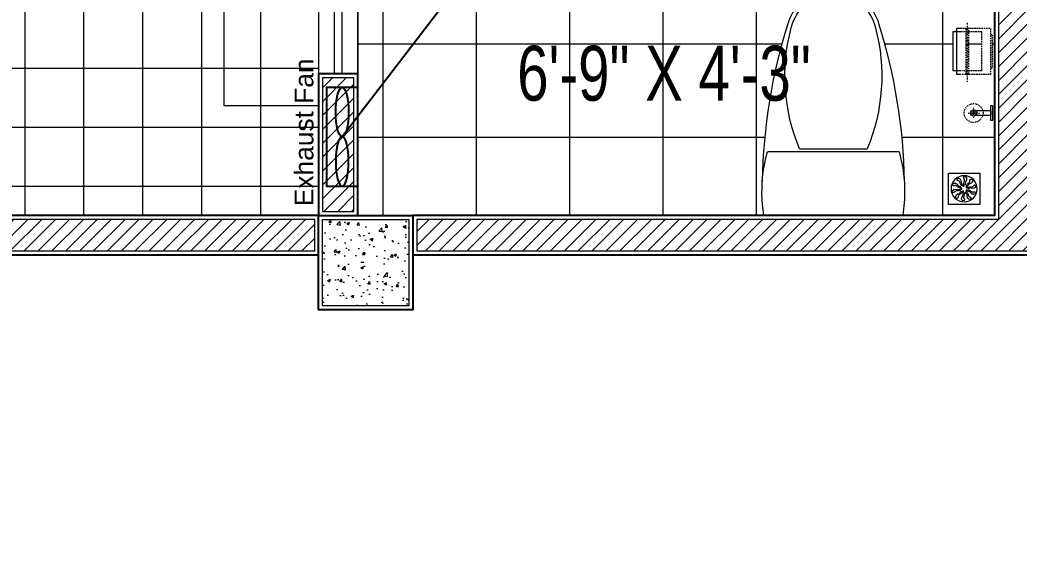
# Model space of a CAD drawing. Header units: inches. Extents: x 112 to 4169, y -2569 to 841.
# Drawn here: x 192.1 to 319.4, y 347.9 to 416.2 of the extents above; entities that cross this region are included whole.
import ezdxf

# ---------------------------------------------------------------- set-up
doc = ezdxf.new("R2010")
doc.units = ezdxf.units.IN
doc.header["$MEASUREMENT"] = 0
for name, pattern in [('CENTER', [2, 1.25, -0.25, 0.25, -0.25]), ('DASH', [0.35, 0.25, -0.1]), ('DASHED', [0.75, 0.5, -0.25])]:
    doc.linetypes.add(name, pattern=pattern)
for name, color, linetype in [('Cables', 7, 'Continuous'), ('Exhaust Fans', 7, 'Continuous'), ('wall 05', 253, 'Continuous')]:
    doc.layers.add(name, color=color, linetype=linetype)
for name, color, linetype, lineweight in [('COLUMN', 1, 'Continuous', 25), ('FLOOR TILE', 40, 'Continuous', 15), ('Glass', 5, 'Continuous', 9), ('HACTH', 8, 'Continuous', 9), ('I-WC----EXST', 7, 'Continuous', 15), ('I-WC----N', 7, 'Continuous', 15), ('Plaster Line', 254, 'Continuous', 15), ('Stair', 86, 'Continuous', 18), ('Text', 252, 'Continuous', 15), ('WINDOW', 140, 'Continuous', 9)]:
    doc.layers.add(name, color=color, linetype=linetype, lineweight=lineweight)
doc.styles.get("Standard").update_dxf_attribs({"font": 'arial.ttf'})
doc.styles.add('Swiss721', font='swisscl.ttf')

# ---------------------------------------------------------------- blocks, each defined once
blk = doc.blocks.new('C 12X12')
at = {"layer": 'HACTH'}
h = blk.add_hatch(dxfattribs=at)
h.set_pattern_fill('AR-CONC', color=256, scale=0.5, style=0)
h.set_pattern_definition([(50, (0, 0), (3.586300913003767, -0.3137606749129755), [0.375, -4.125]), (355, (0, 0), (-0.693756668065, 3.760960668500059), [0.3, -3.3]), (100.4514, (0.2988584, -0.0261467), (2.892546908570108, 3.447197710304768), [0.31870095, -3.50571056]), (46.18420000000001, (0, 1), (5.336205243128222, -0.8275950716450904), [0.5625, -6.1875]), (96.6356, (0.444683725, 0.931033465), (4.673313527743517, 4.870589354502209), [0.47805144, -5.258565]), (351.1842, (0, 1), (4.673309725668136, 4.870593004626623), [0.45, -4.95]), (21, (0.5, 0.75), (2.984535260592308, -2.013094453326694), [0.375, -4.125]), (326.0000000000001, (0.5, 0.75), (1.216576659607909, 3.625750225234265), [0.3, -3.3]), (71.4514, (0.748711165, 0.58224197), (4.20111314290745, 1.612652483549762), [0.31870095, -3.50571056]), (37.50000000000001, (0, 0), (0.06079927658645334, 1.664469269156557), [0, -3.26, 0, -3.35, 0, -3.3125]), (7.499999999999999, (0, 0), (1.315347687210743, 1.972058559411801), [0, -1.91, 0, -3.185, 0, -1.2625]), (327.5, (-1.115, 0), (2.669112180862045, -0.112774358671899), [0, -1.25, 0, -3.9, 0, -5.175]), (317.5, (-1.615, 0), (2.915930846711931, 0.5005249116615882), [0, -1.625, 0, -2.59, 0, -3.675])])
h.paths.add_polyline_path([(88278.99999999999, -6819.5), (88278.99999999999, -6808.5), (88267.99999999999, -6808.5), (88267.99999999999, -6819.5)])
at = {"layer": 'COLUMN'}
blk.add_lwpolyline([(88267.49999999999, -6808), (88279.49999999999, -6808), (88279.49999999999, -6820), (88267.49999999999, -6820)], close=True, dxfattribs=at)
at = {"layer": 'Plaster Line'}
blk.add_lwpolyline([(88267.99999999999, -6808.5), (88278.99999999999, -6808.5), (88278.99999999999, -6819.5), (88267.99999999999, -6819.5)], close=True, dxfattribs=at)
blk = doc.blocks.new('$plan$00000388')
for p, q in [((-202.5, -209.53125), (-202.5, 209.53125)), ((0, -220.78125), (0, 220.78125)), ((-211.7636099999945, 107.6506163835293), (-211.7636099999945, -107.650638883526))]:
    blk.add_line(p, q)
blk.add_lwpolyline([(-202.5, -209.53125), (-151.5815775000083, -220.9312575000222), (-102.226364999995, -226.3893074999796), (-50.1765075000003, -226.3893074999796), (0, -220.78125)])
for centre, radius, start, end in [((-70.5022373952088, -1596.893304158002), 1822.905267548176, 91.22236801674002, 107.2477400729669), ((-76.1718824999989, -236.25), 463.3354349999999, 97.73994600013404, 105.8219820007596), ((-76.1718824999989, -236.25), 463.3354349999999, 80.5376780005947, 97.73994600013404), ((-562.4982811024092, -12.18639293918386), 163.5812782416205, 107.2477400729669, 159.5476091935635), ((-555.5449209055951, -23.26485846063588), 162.7261878014058, 104.7785650586873, 136.8542646016355), ((-443.44170022248, -448.2021481943084), 602.2018211347165, 67.37374387764919, 104.7785650586873), ((-580.3665348804789, -1.12500274553895e-05), 128.7061108459815, 136.8542646016355, 223.1457353983645), ((-595.1750179040682, 0), 128.7061108459815, 159.5476091935635, 200.4523908064364), ((-562.4982811024092, 12.18639293918386), 163.5812782416205, 200.4523908064364, 252.7522599270331), ((-555.5449209055951, 23.26483596063918), 162.7261878014058, 223.1457353983645, 255.2214349413127), ((-443.44170022248, 448.2021256943117), 602.2018211347165, 255.2214349413127, 292.6262561223508), ((-70.5022373952088, 1596.893304158002), 1822.905267548176, 252.7522599270331, 268.77763198326)]:
    blk.add_arc(centre, radius, start, end)
blk = doc.blocks.new('h')
at = {"layer": 'I-WC----N', "color": 252, "linetype": 'CENTER', "ltscale": 0.2}
for p, q in [((544280.5394874534, -25819.8480072173), (544314.2055749901, -25819.8480072173)), ((544297.3725312217, -25836.7882816003), (544297.3725312217, -25800.90632244026))]:
    blk.add_line(p, q, dxfattribs=at)
at = {"layer": 'I-WC----N'}
blk.add_lwpolyline([(544273.0331409274, -25759.8480072173), (544321.0331409274, -25759.8480072173), (544321.0331409274, -25764.8480072173), (544273.0331409274, -25764.8480072173)], close=True, dxfattribs=at)
blk.add_lwpolyline([(544289.0331409274, -25813.8480072173), (544289.0331409274, -25764.8480072173), (544305.0331409274, -25764.8480072173), (544305.0331409274, -25813.8480072173)], dxfattribs=at)
at = {"layer": 'I-WC----N', "linetype": 'DASH', "ltscale": 5}
blk.add_circle((544297.3725312217, -25819.8480072173), 30, dxfattribs=at)
at = {"layer": 'I-WC----N'}
for centre, radius in [((544297.0331409274, -25819.8480072173), 10), ((544297.3725312217, -25819.8480072173), 5)]:
    blk.add_circle(centre, radius, dxfattribs=at)
blk = doc.blocks.new('typical king$0$5767 PAPER HOLDER')
at = {"color": 0, "linetype": 'CENTER', "lineweight": -2, "ltscale": 0.5}
blk.add_line((80, 97.5), (80, -92.5), dxfattribs=at)
at = {"color": 0, "linetype": 'DASHED', "lineweight": -2, "ltscale": 10, "flags": 128}
for points in [[(96.99689220590517, 72.5), (5, 72.5), (5, -72.5), (99.99999999254942, -72.5)], [(5, 52.5), (0, 52.5), (0, -52.5), (5, -52.5)]]:
    blk.add_lwpolyline(points, dxfattribs=at)
at = {"color": 0, "linetype": 'DASHED', "lineweight": -2, "ltscale": 10}
blk.add_lwpolyline([(75, -72.5), (85, -72.5), (85, 72.5), (75, 72.5)], close=True, dxfattribs=at)
at = {"color": 0, "linetype": 'ByBlock', "lineweight": -2, "flags": 128}
blk.add_lwpolyline([(99.99999999254942, -72.5), (115, -72.5), (115, 72.5), (99.99999998987187, 72.5)], dxfattribs=at)
at = {"color": 0, "linetype": 'DASHED', "lineweight": -2, "ltscale": 10}
blk.add_lwpolyline([(99.999999992433, -62.5), (35, -62.5), (35, 62.5), (96.99689220590517, 62.5)], dxfattribs=at)
at = {"color": 0, "linetype": 'ByBlock', "lineweight": -2}
blk.add_lwpolyline([(99.99999999138527, 62.5), (125, 62.5), (125, -62.5), (99.999999992433, -62.5)], dxfattribs=at)
blk = doc.blocks.new('floor drain 01')
at = {"color": 0}
blk.add_lwpolyline([(-10, -10), (90, -10), (90, 90), (-10, 90)], close=True, dxfattribs=at)
for points in [[(13.58954937255476, 67.51505117848865, 0.191053483995659), (14.79069440408784, 61.03305027249735, 0.1943362673357394), (21.89737514902663, 55.74993930227356, -0.2726064091756643), (28.50698137920699, 49.88544705393724, 1.04073225767722), (32.45272628399835, 51.02199114018003, 0.09134571656797691), (31.83705554960761, 52.57716721325414, 0.1607825822646609), (25.31024571598391, 58.64739925469621, -0.3236584951667658), (21.53147589240689, 66.62494710457395, 0.9107900233739347)], [(34.80643791207694, 77.78381738965982, 0.191053483995659), (31.96816011739429, 71.83375316375168, 0.1943362673357394), (34.61225089913933, 63.38242447105586, -0.2726064091756643), (36.51247260975651, 54.75292151322355, 1.04073225767722), (40.37269114558876, 53.35315432940843, 0.09134571656797691), (40.78871261903259, 54.97320037975442, 0.1607825822646609), (39.07640541647561, 63.72048382583307, -0.3236584951667658), (40.70840138709173, 72.39556078397436, 0.9107900233739347)], [(58.00709064648254, 73.6204495827551, 0.191053483995659), (52.21351567364763, 70.47504433599534, 0.1943362673357394), (49.38506368288654, 62.08361823129235, -0.2726064091756643), (45.8500807666278, 53.98528138783877, 1.04073225767722), (48.15030065688188, 50.58386642200639, 0.09134571656797691), (49.43910827529908, 51.6499799216399, 0.1607825822646609), (53.19534685611143, 59.73314980516443, -0.3236584951667658), (59.614741629528, 65.79217132847407, 0.9107900233739347)], [(2.460555314450176, 46.73647061924567, 0.191053483995659), (7.242326595514896, 42.19843706412939, 0.1943362673357394), (16.09708680634503, 42.10151264068554, -0.2726064091756643), (24.89143262842845, 41.24206781401881, 1.04073225767722), (27.41556345943536, 44.48080195893999, 0.09134571656797691), (26.00336581190641, 45.37708365335129, 0.1607825822646609), (17.15507286542561, 46.45164196996484, -0.3236584951667658), (9.40889888475067, 50.68450857987045, 0.9107900233739347)], [(5.670353207518929, 23.38478724771994, 0.191053483995659), (12.20627663533378, 22.5240956194466, 0.1943362673357394), (19.42689887357119, 27.65037957820459, -0.2726064091756643), (27.04684309240838, 32.12426088546636, 1.04073225767722), (27.185227664173, 36.2280987262202, 0.09134571656797691), (25.51591460611962, 36.12313689826988, 0.1607825822646609), (17.72588570996595, 31.79157673593727, -0.3236584951667658), (8.971082749965717, 30.6629509307968, 0.9107900233739347)], [(74.32964679240831, 56.61521275222185, 0.191053483995659), (67.79372336465167, 57.4759043805243, 0.1943362673357394), (60.57310112635605, 52.3496204217372, -0.2726064091756643), (52.95315690759162, 47.87573911450454, 1.04073225767722), (52.81477233575424, 43.7719012737216, 0.09134571656797691), (54.48408539386583, 43.87686310170102, 0.1607825822646609), (62.27411428996129, 48.20842326400452, -0.3236584951667658), (71.02891724996152, 49.337049069145, 0.9107900233739347)], [(77.53944468541886, 33.26352938075433, 0.191053483995659), (72.75767340433958, 37.80156293587061, 0.1943362673357394), (63.90291319350945, 37.89848735934356, -0.2726064091756643), (55.10856737142603, 38.75793218595209, 1.04073225767722), (52.58443654041912, 35.51919804106001, 0.09134571656797691), (53.99663418796263, 34.62291634664871, 0.1607825822646609), (62.84492713444342, 33.54835803006426, -0.3236584951667658), (70.59110111511836, 29.31549142012955, 0.9107900233739347)], [(21.99290935347381, 6.379550417215796, 0.191053483995659), (27.78648432630871, 9.524955663975561, 0.1943362673357394), (30.61493631706981, 17.91638176864944, -0.2726064091756643), (34.14991923332855, 26.01471861213213, 1.04073225767722), (31.84969934307446, 29.4161335779354, 0.09134571656797691), (30.56089172465727, 28.350020078331, 0.1607825822646609), (26.80465314384492, 20.26685019477736, -0.3236584951667658), (20.38525837042835, 14.20782867149683, 0.9107900233739347)], [(45.19356208798126, 2.216182610281976, 0.191053483995659), (48.03183988263481, 8.166246836219216, 0.1943362673357394), (45.38774910087523, 16.61757552888594, -0.2726064091756643), (43.48752739027259, 25.24707848674734, 1.04073225767722), (39.62730885444034, 26.64684567053337, 0.09134571656797691), (39.21128738098196, 25.02679962021648, 0.1607825822646609), (40.92359458353894, 16.27951617413783, -0.3236584951667658), (39.29159861293738, 7.604439215967432, 0.9107900233739347)], [(66.41045062744524, 12.48494882145314, 0.191053483995659), (65.20930559591216, 18.96694972744444, 0.1943362673357394), (58.10262485095882, 24.25006069769734, -0.2726064091756643), (51.49301862077846, 30.11455294600455, 1.04073225767722), (47.5472737159871, 28.97800885984907, 0.09134571656797691), (48.16294445040694, 27.42283278677496, 0.1607825822646609), (54.68975428400154, 21.35260074530379, -0.3236584951667658), (58.46852410759311, 13.37505289542605, 0.9107900233739347)]]:
    blk.add_lwpolyline(points, format="xyb", close=True, dxfattribs=at)
for centre, radius in [((40, 40), 41.66666666666667), ((31.9206651946879, 45.21610358142061), 1.829220414801966), ((32.54253894122667, 33.92796063714195), 1.829220414801966), ((42.46415754262125, 49.29576866497518), 1.829220414801966), ((43.47037040113355, 31.03116971137933), 1.829220414801966), ((49.60226792027242, 40.52899740517023), 1.829220414801966)]:
    blk.add_circle(centre, radius, dxfattribs=at)

msp = doc.modelspace()

# ---------------------------------------------------------------- hatches: boundary and pattern name
at = {"layer": 'FLOOR TILE'}
h = msp.add_hatch(dxfattribs=at)
h.set_pattern_fill('ANSI37', color=256, scale=95, angle=45, style=0)
h.set_pattern_definition([(90, (-140504.1913463468, -171144.9169840943), (-11.875, 2.664535259100376e-15), []), (180, (-140504.1913463468, -171144.9169840943), (-2.664535259100376e-15, -11.875), [])])
edge = h.paths.add_edge_path()
edge.add_line((235.1163187759861, 441.3634181502332), (235.1163187759861, 391.3634181502332))
edge.add_line((235.1163187759861, 391.3634181502332), (286.7850684878698, 391.3634181502332))
edge.add_ellipse((305.0663187845252, 394.4102934530295), major_axis=(-13.10510513414004, 13.10510513414004), ratio=0.999999999998578, start_angle=40.22029428962918, end_angle=54.46232199939851, ccw=False)
edge.add_ellipse((359.4920510015266, 394.1835076486516), major_axis=(51.55954709395021, 51.55954709395021), ratio=0.999999999997518, start_angle=117.75225992698489, end_angle=133.608191233568, ccw=False)
edge.add_ellipse((296.1037744937397, 413.8633494152512), major_axis=(4.626777249109558, 4.62677724910956), ratio=0.9999999999987466, start_angle=65.45239080634212, end_angle=117.75225992687041, ccw=False)
edge.add_ellipse((295.6163187757242, 415.1704188885399), major_axis=(-3.640358553779853, 3.640358553779853), ratio=1, start_angle=294.54760919361667, end_angle=335.45239080638333, ccw=False)
edge.add_ellipse((295.1288630577086, 413.8633494152512), major_axis=(-4.626777249109558, 4.626777249109557), ratio=0.9999999999987471, start_angle=242.2477400731296, end_angle=294.5476091936579, ccw=False)
edge.add_ellipse((231.7405865499217, 394.1835076486516), major_axis=(-51.55954709395026, 51.55954709395023), ratio=0.9999999999975177, start_angle=226.2223680168057, end_angle=242.2477400730151, ccw=False)
edge.add_line((304.6402039128928, 395.7390086173893), (304.6718910841204, 395.4524727541777))
edge.add_line((304.6718910841204, 395.4524727541777), (304.6718910841495, 393.3704784521308))
edge.add_line((304.6718910841495, 393.3704784521308), (304.4475687839489, 391.3634181502332))
edge.add_line((304.4475687839489, 391.3634181502332), (316.1163187759861, 391.3634181502332))
edge.add_line((316.1163187759861, 391.3634181502332), (316.1163187760152, 441.3634181502332))
edge.add_line((316.1163187760152, 441.3634181502332), (235.1163187759861, 441.3634181502332))
h.paths.add_polyline_path([(310.866318778198, 414.7626862163363), (311.266318778425, 414.7626862163363), (311.2663187783959, 415.1626862160686), (311.8663187784017, 415.1626862160977), (315.66631877612, 415.1626862160977), (315.66631877612, 414.3626862165167), (315.8663187760152, 414.3626862165167), (315.8663187760152, 410.162686218717), (315.66631877612, 410.1626862186879), (315.66631877612, 409.3626862191361), (311.9864430898209, 409.3626862191361), (311.2663187783959, 409.362686219107), (311.2663187783959, 409.7626862188974), (310.8663187786345, 409.7626862189265)], flags=16)
h.paths.add_polyline_path([(312.4663187777963, 415.1626862160686), (312.8663187775868, 415.1626862160977), (312.8663187775868, 414.7626862163072), (314.4663187767486, 414.7626862162781), (314.4663187767777, 409.7626862189557), (312.8663187776159, 409.7626862189265), (312.8663187776159, 409.3626862191361), (312.4663187777963, 409.3626862191652)], flags=0)
edge = h.paths.add_edge_path(flags=16)
edge.add_ellipse((313.4663187773016, 404.3983940855599), major_axis=(0.8485281369836075, 0.8485281369836075), ratio=0.9999999999899405, start_angle=331.13966242412374, end_angle=660.2054580142694, ccw=False)
edge.add_line((314.6190231235572, 404.7319696971447), (315.6663187761491, 404.7319696971447))
edge.add_line((315.6663187761491, 404.7319696971447), (315.66631877612, 405.3719696968094))
edge.add_line((315.66631877612, 405.3719696968094), (315.8663187760443, 405.3719696968094))
edge.add_line((315.8663187760443, 405.3719696968094), (315.8663187760443, 403.4519696977861))
edge.add_line((315.8663187760443, 403.4519696977861), (315.6663187761491, 403.4519696977861))
edge.add_line((315.6663187761491, 403.4519696977861), (315.6663187761491, 404.09196969748))
edge.add_line((315.6663187761491, 404.09196969748), (314.6265360383599, 404.0919696975091))
edge = h.paths.add_edge_path(flags=0)
edge.add_ellipse((313.4663187773016, 404.4119696973123), major_axis=(0.2828427123389687, 0.2828427123389686), ratio=0.9999999999114552, start_angle=405.00000000253664, end_angle=496.94493664643574, ccw=False)
edge.add_ellipse((313.4663187773016, 404.4119696973123), major_axis=(0.2828427123389687, 0.2828427123389686), ratio=0.9999999999114552, start_angle=313.0550633484911, end_angle=405.00000000253664, ccw=False)
edge.add_ellipse((313.4663187773016, 404.4119696973123), major_axis=(0.2828427123389687, 0.2828427123389686), ratio=0.9999999999114552, start_angle=225.0000000025366, end_angle=313.0550633484911, ccw=False)
edge.add_ellipse((313.4663187773016, 404.4119696973123), major_axis=(0.2828427123389687, 0.2828427123389686), ratio=0.9999999999114552, start_angle=496.94493664643574, end_angle=585.0000000025366, ccw=False)
edge = h.paths.add_edge_path(flags=0)
edge.add_ellipse((313.4663187773016, 404.3983940855599), major_axis=(0.1414213561640747, 0.1414213561640747), ratio=0.9999999999879592, start_angle=314.999999999655, end_angle=405.000000000345, ccw=False)
edge.add_ellipse((313.4663187773016, 404.3983940855599), major_axis=(0.1414213561640747, 0.1414213561640747), ratio=0.9999999999879592, start_angle=225.000000000345, end_angle=314.999999999655, ccw=False)
edge.add_ellipse((313.4663187773016, 404.3983940855599), major_axis=(0.1414213561640747, 0.1414213561640747), ratio=0.9999999999879592, start_angle=494.99999999965496, end_angle=585.000000000345, ccw=False)
edge.add_ellipse((313.4663187773016, 404.3983940855599), major_axis=(0.1414213561640747, 0.1414213561640747), ratio=0.9999999999879592, start_angle=405.000000000345, end_angle=494.99999999965496, ccw=False)
h.paths.add_polyline_path([(310.2546628490721, 396.756453562359), (314.2546628469476, 396.7564535623881), (314.2546628469476, 392.7564535615732), (310.254662849043, 392.7564535615732)], flags=16)
edge = h.paths.add_edge_path(flags=0)
edge.add_ellipse((312.2546628479953, 394.7564535619806), major_axis=(-1.178511301800546, 1.178511301800545), ratio=0.9999999999744738, start_angle=0, end_angle=360, ccw=False)
edge.add_ellipse((311.5168774427779, 395.9416971348749), major_axis=(-0.1135127853035709, 0.1135127853035709), ratio=0.9999999986298812, start_angle=-51.25906124359349, end_angle=118.0487200253223)
edge.add_ellipse((312.2546628479953, 394.7564535619806), major_axis=(-1.178511301800546, 1.178511301800545), ratio=0.9999999999744738, start_angle=0, end_angle=360, ccw=False)
edge.add_ellipse((312.3544506089869, 396.1489951358001), major_axis=(0.1135127852273905, 0.1135127852273905), ratio=0.9999999998176246, start_angle=2.740938811064371, end_angle=172.0487200734701)
edge.add_ellipse((312.2546628479953, 394.7564535619806), major_axis=(-1.178511301800546, 1.178511301800545), ratio=0.9999999999744738, start_angle=0, end_angle=360, ccw=False)
edge.add_ellipse((312.9924482532127, 393.5712099890573), major_axis=(0.1135127852459698, 0.1135127852459698), ratio=0.9999999996051847, start_angle=218.7409388046337, end_angle=388.0487200703164)
edge.add_ellipse((312.2546628479953, 394.7564535619806), major_axis=(-1.178511301800546, 1.178511301800545), ratio=0.9999999999744738, start_angle=0, end_angle=360, ccw=False)
edge.add_ellipse((312.1548750870037, 393.3639119881611), major_axis=(0.1135127852273905, 0.1135127852273905), ratio=0.9999999998176246, start_angle=182.7409388110644, end_angle=352.0487200734701)
edge = h.paths.add_edge_path(flags=0)
edge.add_ellipse((311.7360566452602, 395.4197101258962), major_axis=(-0.2462339063369774, 0.2462339063369774), ratio=0.9999999999870326, start_angle=74.0842732331518, end_angle=135.0789650347523)
edge.add_ellipse((311.7425820123511, 394.9895168980058), major_axis=(-0.05811630574581376, 0.05811630574581375), ratio=0.9999999985080259, start_angle=134.6444246622179, end_angle=319.2182272312003)
edge.add_ellipse((311.781939273996, 395.4701412945926), major_axis=(0.4021322993041407, 0.4021322993041407), ratio=0.9999999997788501, start_angle=177.6562501610854, end_angle=214.1922142279867, ccw=False)
edge.add_ellipse((311.1573842264237, 394.8652035950856), major_axis=(0.2130538581815405, 0.2130538581815405), ratio=0.9999999999690699, start_angle=361.7849973644901, end_angle=433.5234559427086)
edge.add_ellipse((310.961113224946, 395.2816763740614), major_axis=(0.1135127852295745, 0.1135127852295745), ratio=0.9999999998614273, start_angle=74.74093877106708, end_angle=244.0487200408597, ccw=False)
edge.add_ellipse((311.0556008381876, 395.1086638651961), major_axis=(-0.2528949966941646, 0.2528949966941646), ratio=0.9999999999985779, start_angle=300.8694783721486, end_angle=344.134330031393)
edge.add_ellipse((311.0335043734279, 394.9954433496807), major_axis=(0.3343748840888163, 0.3343748840888163), ratio=0.9999999999501435, start_angle=347.6319991023805, end_angle=391.62227286480106, ccw=False)
edge = h.paths.add_edge_path(flags=0)
edge.add_ellipse((312.2249540430543, 395.5978684717322), major_axis=(-0.2462339063756557, 0.2462339063756556), ratio=0.9999999997817994, start_angle=38.08427321289467, end_angle=99.0789650522699)
edge.add_ellipse((311.9773719411509, 395.2459993249852), major_axis=(0.05811630576867938, 0.05811630576867938), ratio=0.9999999977983951, start_angle=188.6444247351056, end_angle=373.2182273346238)
edge.add_ellipse((312.2917165666635, 395.6116990117646), major_axis=(-0.4021322994427334, 0.4021322994427334), ratio=0.9999999997095865, start_angle=51.65625015383338, end_angle=88.19221423679485)
edge.add_ellipse((311.4308674611724, 395.4893983787972), major_axis=(0.2130538581824505, 0.2130538581824505), ratio=0.9999999999140111, start_angle=325.78499734927425, end_angle=397.5234559654126, ccw=False)
edge.add_ellipse((312.2917165666635, 395.6116990117646), major_axis=(-0.4021322994427334, 0.4021322994427334), ratio=0.9999999997095865, start_angle=51.65625015383338, end_angle=88.19221423679485)
edge.add_ellipse((312.0186127517421, 395.3410444120584), major_axis=(0.1305569967136479, 0.1305569967136479), ratio=0.9999999991244347, start_angle=174.9636556001761, end_angle=195.8406143384083)
edge.add_ellipse((311.9773719411509, 395.2459993249852), major_axis=(0.05811630576867938, 0.05811630576867938), ratio=0.9999999977983951, start_angle=188.6444247351056, end_angle=373.2182273346238)
edge.add_ellipse((312.2249540430543, 395.5978684717322), major_axis=(-0.2462339063756557, 0.2462339063756556), ratio=0.9999999997817994, start_angle=38.084273212894686, end_angle=99.0789650522699, ccw=False)
edge.add_ellipse((311.4071995618045, 395.6675793043162), major_axis=(0.3343748840820619, 0.334374884082062), ratio=0.999999999894711, start_angle=311.6319990758375, end_angle=355.6222728735066)
edge.add_ellipse((311.4916253265159, 395.7461886493313), major_axis=(0.252894996721704, 0.252894996721704), ratio=0.9999999999934645, start_angle=354.8694783825218, end_angle=398.134330050547)
edge.add_ellipse((311.4071995618045, 395.6675793043162), major_axis=(0.3343748840820619, 0.334374884082062), ratio=0.999999999894711, start_angle=311.6319990758374, end_angle=355.62227287350663, ccw=False)
edge = h.paths.add_edge_path(flags=0)
edge.add_ellipse((311.1262502166841, 394.2320214191334), major_axis=(-0.3343748841077368, 0.3343748841077367), ratio=0.9999999999780256, start_angle=293.63199909562684, end_angle=337.6222728391698, ccw=False)
edge.add_ellipse((311.4452491901515, 394.98821031588), major_axis=(0.2462339063357124, 0.2462339063357125), ratio=0.9999999999454454, start_angle=200.0842732293673, end_angle=261.0789650130951)
edge.add_ellipse((311.703389557811, 394.6440121982071), major_axis=(-0.05811630571620928, 0.05811630571620927), ratio=0.9999999994691949, start_angle=170.6444246780412, end_angle=355.2182272585547)
edge.add_ellipse((311.4527263193207, 395.0559791209291), major_axis=(-0.4021322992983683, 0.4021322992983682), ratio=0.9999999999773574, start_angle=123.65625014663439, end_angle=160.1922141989849, ccw=False)
edge.add_ellipse((311.3030241299761, 394.1994699950212), major_axis=(-0.2130538581773775, 0.2130538581773775), ratio=0.9999999999621304, start_angle=-52.21500264979694, end_angle=19.52345594292745)
edge.add_ellipse((310.899440996994, 394.4210383507072), major_axis=(0.1135127852327909, 0.1135127852327909), ratio=0.999999999893707, start_angle=110.74093877456701, end_angle=280.04872003069755, ccw=False)
edge.add_ellipse((311.0775772829705, 394.3366067163936), major_axis=(-0.2528949967230927, 0.2528949967230926), ratio=0.9999999999862947, start_angle=-23.13052165229399, end_angle=20.13433003189688)
edge = h.paths.add_edge_path(flags=0)
edge.add_ellipse((312.7873405981858, 395.426582035818), major_axis=(-0.4021322992981321, 0.4021322992981319), ratio=0.9999999999711601, start_angle=15.65625012357948, end_angle=52.1922142217346)
edge.add_ellipse((312.4073081886794, 395.3681442599102), major_axis=(0.130556996633513, 0.130556996633513), ratio=0.9999999988624659, start_angle=138.9636555501764, end_angle=159.8406142908044)
edge.add_ellipse((312.3180775715786, 395.3154919095452), major_axis=(-0.05811630575462231, 0.0581163057546223), ratio=0.9999999981587809, start_angle=62.64442475407553, end_angle=247.2182273208891)
edge.add_ellipse((312.7251991945717, 395.4546349206996), major_axis=(-0.2462339063324178, 0.2462339063324178), ratio=0.999999999981065, start_angle=2.084273189879184, end_angle=63.07896504744963, ccw=False)
edge.add_ellipse((312.1045969213059, 395.9916961933834), major_axis=(-0.3343748840735093, 0.3343748840735092), ratio=0.9999999998937124, start_angle=185.6319990614204, end_angle=229.6222728608291)
edge.add_ellipse((312.219104213383, 396.0056682699708), major_axis=(0.2528949967205306, 0.2528949967205306), ratio=0.999999999824227, start_angle=318.8694783612586, end_angle=362.134330069948)
edge.add_ellipse((312.1045969213059, 395.9916961933834), major_axis=(-0.3343748840735093, 0.3343748840735092), ratio=0.9999999998937124, start_angle=185.6319990614204, end_angle=229.6222728608291, ccw=False)
edge.add_ellipse((312.7251991945717, 395.4546349206996), major_axis=(-0.2462339063324178, 0.2462339063324178), ratio=0.999999999981065, start_angle=2.084273189879265, end_angle=63.0789650474496)
edge.add_ellipse((312.3180775715786, 395.3154919095452), major_axis=(-0.05811630575462231, 0.0581163057546223), ratio=0.9999999981587809, start_angle=62.64442475407553, end_angle=247.2182273208891)
edge.add_ellipse((312.7873405981858, 395.426582035818), major_axis=(-0.4021322992981321, 0.4021322992981319), ratio=0.9999999999711601, start_angle=15.65625012357948, end_angle=52.1922142217346)
edge.add_ellipse((312.019012533919, 395.8336331543453), major_axis=(0.2130538581925361, 0.2130538581925362), ratio=0.9999999999250728, start_angle=289.78499732513995, end_angle=361.52345597728134, ccw=False)
edge = h.paths.add_edge_path(flags=0)
edge.add_ellipse((312.4903131620716, 393.6792739696159), major_axis=(0.2130538581925361, 0.2130538581925362), ratio=0.9999999999250728, start_angle=109.78499732514001, end_angle=181.5234559772813, ccw=False)
edge.add_ellipse((311.7219850977757, 394.0863250881432), major_axis=(-0.4021322993131737, 0.4021322993131737), ratio=0.9999999999710356, start_angle=195.6562501250183, end_angle=232.1922142213709)
edge.add_ellipse((312.1020175073112, 394.144762864051), major_axis=(0.130556996633513, 0.130556996633513), ratio=0.9999999988624659, start_angle=318.9636555501764, end_angle=339.8406142908044)
edge.add_ellipse((312.191248124412, 394.197415214416), major_axis=(-0.05811630575462231, 0.0581163057546223), ratio=0.9999999981587809, start_angle=-117.3555752459244, end_angle=67.21822732088908)
edge.add_ellipse((311.7841265014189, 394.0582722032616), major_axis=(-0.2462339063324178, 0.2462339063324178), ratio=0.999999999981065, start_angle=182.0842731898793, end_angle=243.0789650474496, ccw=False)
edge.add_ellipse((312.4047287746847, 393.5212109305778), major_axis=(-0.3343748840735093, 0.3343748840735092), ratio=0.9999999998937124, start_angle=5.631999061420375, end_angle=49.62227286082908)
edge.add_ellipse((312.2902214826075, 393.5072388539904), major_axis=(0.2528949967205306, 0.2528949967205306), ratio=0.999999999824227, start_angle=138.8694783612586, end_angle=182.134330069948)
edge.add_ellipse((312.4047287746847, 393.5212109305778), major_axis=(-0.3343748840735093, 0.3343748840735092), ratio=0.9999999998937124, start_angle=5.631999061420402, end_angle=49.62227286082913, ccw=False)
edge.add_ellipse((311.7841265014189, 394.0582722032616), major_axis=(-0.2462339063324178, 0.2462339063324178), ratio=0.999999999981065, start_angle=182.0842731898793, end_angle=243.0789650474496)
edge.add_ellipse((312.191248124412, 394.197415214416), major_axis=(-0.05811630575462231, 0.0581163057546223), ratio=0.9999999981587809, start_angle=-117.3555752459244, end_angle=67.21822732088908)
edge.add_ellipse((311.7219850977757, 394.0863250881432), major_axis=(-0.4021322993131737, 0.4021322993131737), ratio=0.9999999999710356, start_angle=195.6562501250183, end_angle=232.1922142213709)
edge = h.paths.add_edge_path(flags=0)
edge.add_ellipse((311.46361024134, 394.468187302997), major_axis=(0.2462339063587517, 0.2462339063587518), ratio=0.9999999998827344, start_angle=236.0842732100587, end_angle=297.0789650193711)
edge.add_ellipse((311.8747647629983, 394.3414562776218), major_axis=(-0.05811630589450469, 0.05811630589450467), ratio=0.9999999935480469, start_angle=-153.35557515937, end_angle=31.21822743785198)
edge.add_ellipse((312.1158480320349, 394.3977003503589), major_axis=(-0.05173816641189517, 0.05173816641189517), ratio=0.9999999986696309, start_angle=0, end_angle=360, ccw=False)
edge.add_ellipse((311.7716274023163, 394.3513080721953), major_axis=(0.1305569970092105, 0.1305569970092105), ratio=0.9999999981638842, start_angle=282.9636555369995, end_angle=303.8406142451066)
edge.add_ellipse((311.4298258617686, 394.5274083642346), major_axis=(0.4021322993572049, 0.4021322993572049), ratio=0.9999999998798298, start_angle=249.6562501279506, end_angle=286.19221419676546, ccw=False)
edge.add_ellipse((311.8121576788011, 393.746485186339), major_axis=(-0.2130538581786004, 0.2130538581786004), ratio=0.9999999999566046, start_angle=-16.21500267481757, end_angle=55.5234559614881)
edge.add_ellipse((311.3554174538052, 393.6885175377013), major_axis=(-0.1135127852412647, 0.1135127852412647), ratio=0.9999999997002097, start_angle=56.74093880969252, end_angle=226.048720066977, ccw=False)
edge.add_ellipse((311.549160405911, 393.7249167925386), major_axis=(0.25289499672041, 0.25289499672041), ratio=0.999999999909648, start_angle=102.8694783400087, end_angle=146.1343300519664)
edge.add_ellipse((311.6500113317501, 393.6689147423369), major_axis=(-0.3343748840819252, 0.3343748840819252), ratio=0.9999999998634134, start_angle=-30.368000933156793, end_angle=13.622272836323077, ccw=False)
edge = h.paths.add_edge_path(flags=0)
edge.add_ellipse((313.079499834222, 394.9854987597266), major_axis=(0.4021322993572049, 0.4021322993572049), ratio=0.9999999998798298, start_angle=69.65625012795061, end_angle=106.19221419676549, ccw=False)
edge.add_ellipse((312.6971680171895, 395.7664219376222), major_axis=(-0.2130538581786004, 0.2130538581786004), ratio=0.9999999999566046, start_angle=163.7849973251824, end_angle=235.5234559614881)
edge.add_ellipse((313.1539082421854, 395.8243895862599), major_axis=(-0.1135127852412647, 0.1135127852412647), ratio=0.9999999997002097, start_angle=-123.25906119030748, end_angle=46.04872006697701, ccw=False)
edge.add_ellipse((312.9601652900795, 395.7879903314226), major_axis=(0.2528949967054214, 0.2528949967054215), ratio=0.9999999999487388, start_angle=282.869478340495, end_angle=326.1343300530028)
edge.add_ellipse((312.8593143642405, 395.8439923816243), major_axis=(-0.3343748840819252, 0.3343748840819252), ratio=0.9999999998634134, start_angle=149.6319990668433, end_angle=193.6222728363231, ccw=False)
edge.add_ellipse((313.0457154546506, 395.0447198209642), major_axis=(0.2462339063587517, 0.2462339063587518), ratio=0.9999999998827344, start_angle=56.08427321005869, end_angle=117.0789650193711)
edge.add_ellipse((312.6345609329923, 395.1714508463394), major_axis=(-0.05811630578330668, 0.05811630578330667), ratio=0.9999999972064729, start_angle=26.64442475022192, end_angle=211.2182273449415)
edge = h.paths.add_edge_path(flags=0)
edge.add_ellipse((313.0565993766699, 394.4569280030321), major_axis=(-0.4021322992983683, 0.4021322992983682), ratio=0.9999999999773574, start_angle=303.6562501466344, end_angle=340.1922141989849)
edge.add_ellipse((312.5778362400355, 394.9650977052863), major_axis=(0.05173816637354884, 0.05173816637354885), ratio=0.9999999997541902, start_angle=0, end_angle=360, ccw=False)
edge.add_ellipse((312.8059361382087, 394.8688949257541), major_axis=(0.0581163057215963, 0.05811630572159632), ratio=0.9999999994481581, start_angle=80.64442468799088, end_angle=265.2182272482153)
edge = h.paths.add_edge_path(flags=0)
edge.add_ellipse((312.7273864219945, 394.0427658293686), major_axis=(0.4021322993041407, 0.4021322993041407), ratio=0.9999999997788501, start_angle=357.65625016108544, end_angle=394.19221422798665, ccw=False)
edge.add_ellipse((313.3519414695669, 394.6477035288756), major_axis=(0.2130538581815405, 0.2130538581815405), ratio=0.9999999999690699, start_angle=181.7849973644901, end_angle=253.5234559427086)
edge.add_ellipse((313.5482124710446, 394.2312307498707), major_axis=(0.1135127852478393, 0.1135127852478393), ratio=0.9999999996714156, start_angle=254.74093878285072, end_angle=424.04872004175326, ccw=False)
edge.add_ellipse((313.453724857803, 394.4042432587651), major_axis=(-0.252894996752058, 0.2528949967520579), ratio=0.9999999999480034, start_angle=120.8694783708725, end_angle=164.1343300324336)
edge.add_ellipse((313.4758213225626, 394.5174637742514), major_axis=(0.3343748840743979, 0.3343748840743979), ratio=0.9999999999620559, start_angle=167.6319990995536, end_angle=211.6222728636805, ccw=False)
edge.add_ellipse((312.7732690507304, 394.093196998065), major_axis=(-0.2462339063369774, 0.2462339063369774), ratio=0.9999999999870326, start_angle=254.0842732331518, end_angle=315.0789650347523)
edge.add_ellipse((312.7667436836394, 394.5233902259554), major_axis=(-0.05811630574581376, 0.05811630574581375), ratio=0.9999999985080259, start_angle=-45.35557533778209, end_angle=139.2182272312003)
edge = h.paths.add_edge_path(flags=0)
edge.add_ellipse((312.2176091293271, 393.9012081121966), major_axis=(0.4021322993222315, 0.4021322993222316), ratio=0.9999999999293963, start_angle=321.6562501437689, end_angle=358.1922142361426)
edge.add_ellipse((313.0784582348182, 394.023508745164), major_axis=(0.2130538581824505, 0.2130538581824505), ratio=0.9999999999140111, start_angle=145.7849973492743, end_angle=217.5234559654126, ccw=False)
edge.add_ellipse((312.2176091293271, 393.9012081121966), major_axis=(0.4021322993222315, 0.4021322993222316), ratio=0.9999999999293963, start_angle=321.6562501437689, end_angle=358.1922142361426)
edge.add_ellipse((312.4907129442485, 394.1718627119028), major_axis=(0.1305569967136479, 0.1305569967136479), ratio=0.9999999991244347, start_angle=354.9636556001761, end_angle=375.8406143384083)
edge.add_ellipse((312.5319537548688, 394.266907798976), major_axis=(-0.05811630575209236, 0.05811630575209235), ratio=0.9999999988011052, start_angle=-81.3555752775059, end_angle=103.2182272846922)
edge.add_ellipse((312.2843716529363, 393.915038652229), major_axis=(-0.2462339063540944, 0.2462339063540944), ratio=0.9999999998255327, start_angle=218.0842732116782, end_angle=279.078965049851, ccw=False)
edge.add_ellipse((313.1021261341861, 393.845327819645), major_axis=(0.3343748840820619, 0.334374884082062), ratio=0.999999999894711, start_angle=131.6319990758374, end_angle=175.6222728735066)
edge.add_ellipse((313.0177003694747, 393.7667184746299), major_axis=(0.252894996721704, 0.252894996721704), ratio=0.9999999999934645, start_angle=174.8694783825219, end_angle=218.134330050547)
edge.add_ellipse((313.1021261341861, 393.845327819645), major_axis=(0.3343748840820619, 0.334374884082062), ratio=0.999999999894711, start_angle=131.6319990758375, end_angle=175.6222728735066, ccw=False)
edge.add_ellipse((312.2843716529363, 393.915038652229), major_axis=(-0.2462339063540944, 0.2462339063540944), ratio=0.9999999998255327, start_angle=218.0842732116782, end_angle=279.078965049851)
edge.add_ellipse((312.5319537548688, 394.266907798976), major_axis=(-0.05811630575209236, 0.05811630575209235), ratio=0.9999999988011052, start_angle=-81.3555752775059, end_angle=103.2182272846922)
at = {"layer": 'HACTH', "ltscale": 10}
h = msp.add_hatch(dxfattribs=at)
h.set_pattern_fill('ANSI37', color=256, scale=60, angle=45, style=0)
h.set_pattern_definition([(90, (-138384.7415181562, -171144.9169840943), (-7.5, 1.332267629550188e-15), []), (180, (-138384.7415181562, -171144.9169840943), (-1.332267629550188e-15, -7.5), [])])
h.paths.add_polyline_path([(894.1265990030419, 650.3736983772017), (839.1163187760152, 650.3736983772308), (170.116318775957, 650.3736983772308), (170.1163187759861, 595.3634181502041), (230.1163187759861, 595.3634181502332), (242.1163187759861, 595.3634181502332), (349.116318775957, 595.3634181502332), (349.1163187759861, 631.3736983772308), (493.1163187759861, 631.3736983772308), (493.1163187760152, 595.3634181502332), (499.1163187760152, 595.3634181502332), (499.1163187760152, 613.3634181502623), (569.1163187760152, 613.3634181502332), (569.1163187760152, 595.3634181502332), (593.1163187760152, 595.3634181502332), (593.1163187760152, 613.3634181502623), (663.1163187760152, 613.3634181502623), (663.1163187760152, 595.3634181503205), (673.1163187760152, 595.3634181503205), (728.1163187759861, 595.3634181502041), (728.1163187759861, 613.3634181502332), (798.1163187759861, 613.3634181502623), (798.1163187759861, 595.3634181502332), (827.1163187760152, 595.3634181502623), (839.1163187760152, 595.3634181502332), (839.1163187760152, 583.3634181502332), (839.1163187760152, 576.3634181502914), (857.1163187760152, 576.3634181502623), (857.1163187760443, 506.3634181502623), (839.1163187760152, 506.3634181502623), (839.1163187760152, 480.3634181502332), (857.1163187760734, 480.3634181502041), (857.1163187760734, 415.363418150175), (875.1265990032165, 415.363418150175), (875.1265990032165, 315.3634181502332), (839.1163187759861, 315.3634181502332), (839.116318775957, 301.3634181502332), (839.1163187760734, 241.3634181501168), (894.126599003071, 241.3634181500877)])
h.paths.add_polyline_path([(230.1163187759861, 576.3736983772017), (230.1163187759861, 583.3634181502332), (230.1163187759861, 590.3634181502332), (170.1163187759861, 590.3634181502332), (170.1163187759861, 391.3634181502332), (230.116318775957, 391.3634181502332), (230.116318775957, 421.3736983771435), (212.116318775957, 421.3736983771435), (194.1060385489885, 421.3736983771144), (194.1060385489885, 523.3736983771144), (230.1163187759861, 523.3736983771144)], flags=17)
at = {"layer": 'HACTH'}
h = msp.add_hatch(dxfattribs=at)
h.set_pattern_fill('ANSI31', color=256, scale=10, style=0)
h.set_pattern_definition([(45, (-121864.4841942425, -171118.0410724213), (-0.8838834764831843, 0.8838834764831844), [])])
h.paths.add_polyline_path([(242.6163187759861, 496.8736983771726), (242.6163187759861, 487.8736983771739), (316.6162152242703, 487.9974951764706), (316.6163187760152, 445.8634181502332), (260.616318775957, 445.8634181502332), (260.616318775957, 441.8634181502332), (316.6163187760152, 441.8634181502332), (316.6163187760152, 390.8634181502332), (242.6163187760152, 390.8634181502041), (242.6163187760152, 386.8634181501459), (320.6163187760152, 386.8634181502041), (320.6163187760152, 390.8634181502041), (320.6164070882565, 487.8209094783687), (390.6163091339614, 487.9380145587846), (390.6163187760734, 496.8736983772308)])
h = msp.add_hatch(dxfattribs=at)
h.set_pattern_fill('ANSI31', color=256, scale=10, style=0)
h.set_pattern_definition([(45, (-121864.7341942425, -171118.0410724213), (-0.8838834764831843, 0.8838834764831844), [])])
h.paths.add_polyline_path([(234.6163187759861, 408.8685582636738), (230.616318775957, 408.8685582637029), (230.616318775957, 391.8634181502332), (234.616318775957, 391.8634181502332)])
h = msp.add_hatch(dxfattribs=at)
h.set_pattern_fill('ANSI31', color=256, scale=10, style=0)
h.set_pattern_definition([(45, (-118637.9225331758, -172473.7354791516), (-0.8838834764831843, 0.8838834764831844), [])])
h.paths.add_polyline_path([(229.616318775957, 390.8634181502041), (170.6163187759861, 390.8634181502332), (170.6163187760152, 332.8634181502914), (174.6163187759861, 332.8634181502914), (174.616318775957, 386.863418150175), (229.616318775957, 386.8634181502041)])

# ---------------------------------------------------------------- linework, layer by layer
at = {"layer": 'Cables', "color": 3}
msp.add_line((269.2399938896963, 448.5420331576821), (233.1163187759424, 401.3731399689655), dxfattribs=at)
at = {"layer": 'Exhaust Fans'}
msp.add_lwpolyline([(235.116318775957, 407.6485905185647), (231.1163187759279, 407.6485905185647), (231.1163187759279, 395.0976894193664), (235.116318775957, 395.0976894193664)], close=True, dxfattribs=at)
msp.add_ellipse((233.1163187759424, 404.5108652437651), major_axis=(0, -3.137725274799607), ratio=0.2606311773345913, dxfattribs=at)
at = {"layer": 'Exhaust Fans', "extrusion": (0, 0, -1)}
msp.add_ellipse((233.1163187759424, 398.2354146941659), major_axis=(0, 3.137725274799607), ratio=0.2606311773345913, dxfattribs=at)
at = {"layer": 'FLOOR TILE'}
msp.add_lwpolyline([(316.1163187760152, 441.3634181502332), (235.1163187759861, 441.3634181502332), (235.1163187759861, 391.3634181502332), (316.1163187760152, 391.3634181502332)], close=True, dxfattribs=at)
at = {"layer": 'Glass', "ltscale": 10}
msp.add_lwpolyline([(232.116318775957, 409.3685582637029), (233.116318775957, 409.3685582637029), (233.116318775957, 439.3685582637029), (232.116318775957, 439.3685582637029)], close=True, dxfattribs=at)
at = {"layer": 'Plaster Line'}
msp.add_lwpolyline([(316.6163187760152, 441.8634181502332), (316.6163187760152, 390.8634181502332), (242.6163187760152, 390.8634181502041), (242.6163187760152, 386.8634181501459), (320.6163187760152, 386.8634181502041), (320.6163187760152, 390.8634181502041), (320.6163187760152, 390.8634181502041), (320.6164070882565, 487.8209094783687), (390.6163091339615, 487.9380145587846), (390.6163187760734, 496.8736983772308), (242.6163187759861, 496.8736983771726), (242.6163187759861, 487.8736983771739), (316.6162152242703, 487.9974951764706), (316.6163187760152, 445.8634181502332)], dxfattribs=at)
for points in [[(234.6163187759861, 408.8685582637029), (230.616318775957, 408.8685582637029), (230.616318775957, 391.8634181502332), (234.6163187759861, 391.8634181502332)], [(229.616318775957, 390.8634181502041), (170.6163187759861, 390.8634181502332), (170.6163187760152, 332.8634181502623), (174.6163187759861, 332.8634181502914), (174.616318775957, 386.8634181502041), (229.616318775957, 386.8634181502332)]]:
    msp.add_lwpolyline(points, close=True, dxfattribs=at)
at = {"layer": 'Stair', "linetype": 'Continuous', "ltscale": 10}
msp.add_lwpolyline([(230.1060385489885, 405.299257481325), (230.1060385489885, 405.299257481325), (218.1060385489885, 405.299257481325), (218.1060385489885, 459.299257481325), (218.1060385489885, 459.299257481325), (230.1163187759861, 459.299257481325)], dxfattribs=at)
at = {"layer": 'wall 05'}
msp.add_lwpolyline([(316.1163187760152, 441.3634181502332), (316.1163187760152, 391.3634181502332), (242.1163187760152, 391.3634181502041), (242.1163187760152, 386.3634181501459), (321.1163187760152, 386.3634181502041), (321.1163187760152, 391.3634181502041), (321.1163187760152, 391.3634181502041), (321.1163187760152, 487.3736983771873), (391.1163187760734, 487.3736983771864), (391.1163187760734, 497.3736983772308), (242.1163187759861, 497.3736983771726), (242.1163187759861, 487.3736983771739), (316.1163187760152, 487.373698377173), (316.1163187760152, 446.3634181502332)], dxfattribs=at)
for points in [[(235.1163187759861, 409.3685582637029), (230.116318775957, 409.3685582637029), (230.116318775957, 391.3634181502332), (235.1163187759861, 391.3634181502332)], [(230.116318775957, 391.3634181502041), (170.1163187759861, 391.3634181502332), (170.1163187760152, 332.3634181502623), (175.1163187759861, 332.3634181502914), (175.116318775957, 386.3634181502041), (230.116318775957, 386.3634181502332)]]:
    msp.add_lwpolyline(points, close=True, dxfattribs=at)
at = {"layer": 'WINDOW', "ltscale": 10}
msp.add_lwpolyline([(230.116318775957, 409.3685582637029), (235.116318775957, 409.3685582637029), (235.116318775957, 439.3685582637029), (230.116318775957, 439.3685582637029)], close=True, dxfattribs=at)

# ---------------------------------------------------------------- block references
at = {"layer": 'HACTH'}
msp.add_blockref('C 12X12', (-88037.38368122399, 7199.363418150233), dxfattribs=at)
at = {"layer": 'I-WC----EXST', "xscale": -0.0400000000372529, "yscale": 0.0400000000372529, "zscale": 0.04, "rotation": 90}
for p in [(295.616318775957, 391.3634181502041), (295.6163187757242, 391.3634181502041)]:
    msp.add_blockref('$plan$00000388', p, dxfattribs=at)
at = {"layer": 'I-WC----N', "extrusion": (0, 0, -1), "xscale": -0.03999999997904524, "yscale": 0.03999999997904524, "zscale": 0.04, "rotation": 180}
msp.add_blockref('typical king$0$5767 PAPER HOLDER', (-315.8663187760152, 412.2626862176169), dxfattribs=at)
at = {"layer": 'I-WC----N', "xscale": 0.03999999997904524, "yscale": 0.03999999997904524, "zscale": 0.04, "rotation": 270}
msp.add_blockref('h', (1346.260238524939, 22176.2932839288), dxfattribs=at)
at = {"layer": 'I-WC----N', "xscale": -0.03999999997904524, "yscale": 0.04000000000814907, "zscale": 0.04}
msp.add_blockref('floor drain 01', (313.8546628471571, 393.1564535616546), dxfattribs=at)

# ---------------------------------------------------------------- texts
msp.add_text('Exhaust Fan', height=2.396734426123813, rotation=90).set_placement((229.4537615490586, 392.5442370085407))
at = {"layer": 'Text', "insert": (274.0656813002764, 426.2990606805017), "char_height": 8, "width": 42.52441008927417, "attachment_point": 2, "style": 'Swiss721'}
msp.add_mtext('TOILET \\P{\\H0.875x;6\'-9" X 4\'-3" }', dxfattribs=at)

doc.saveas('drawing.dxf')
